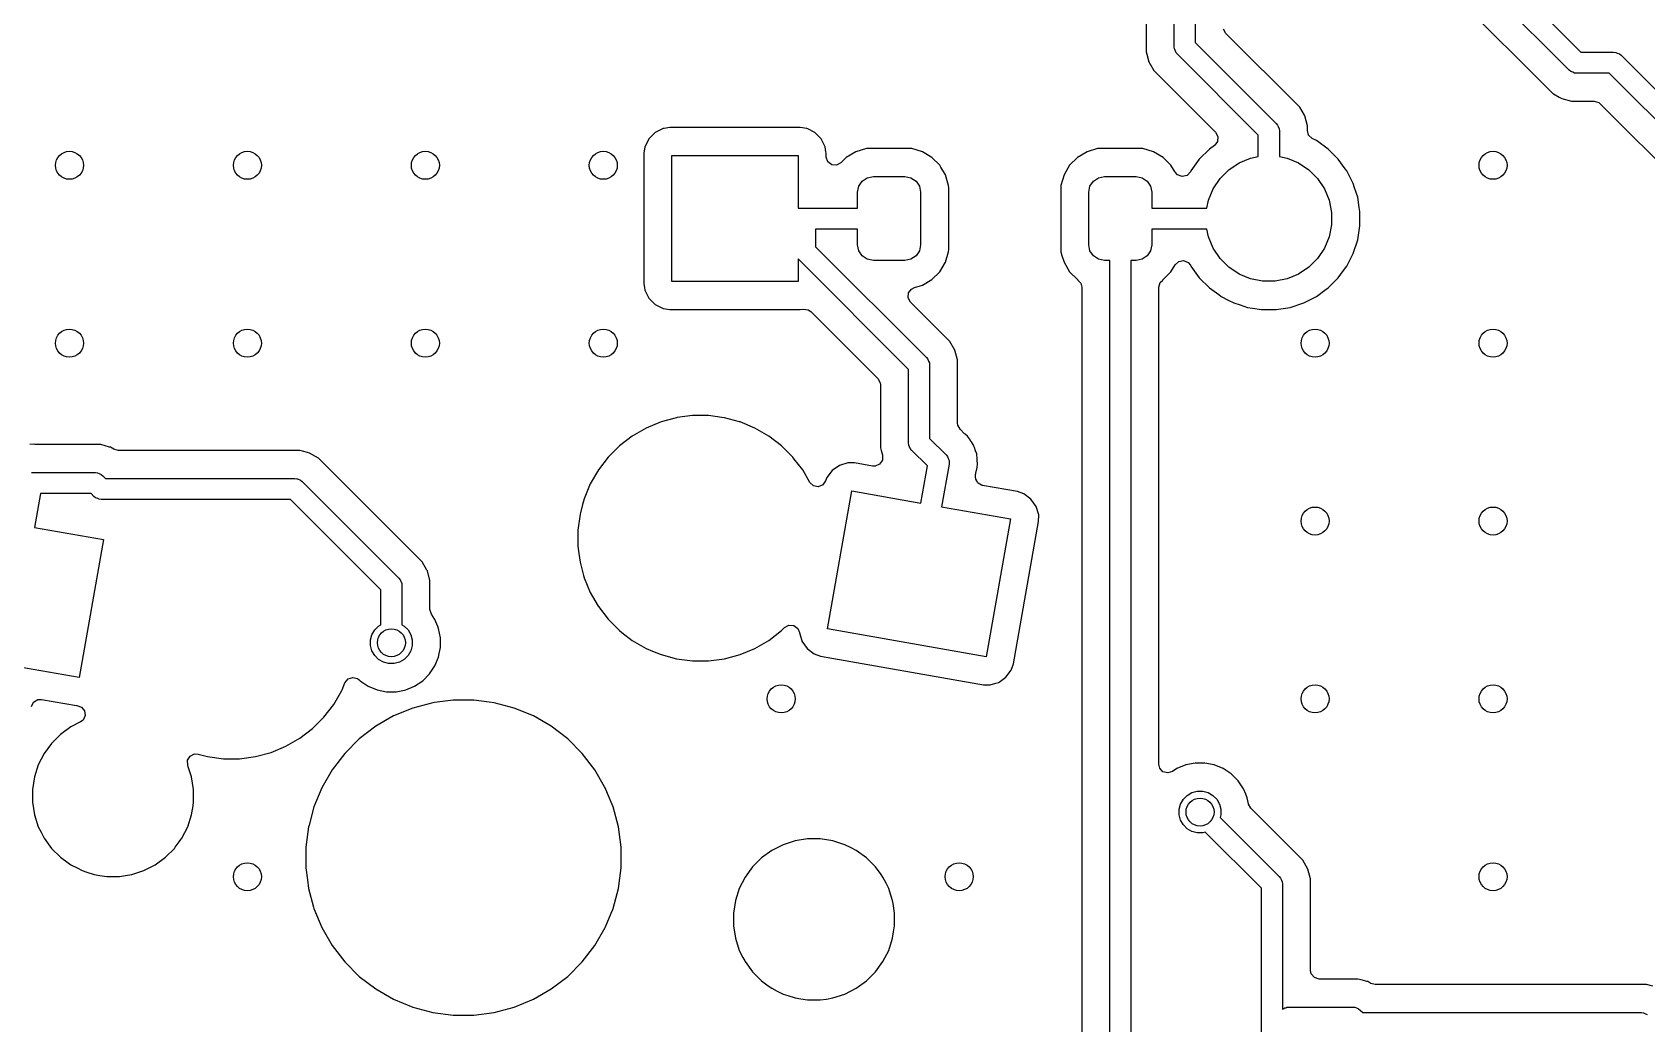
# Model space of a CAD drawing. Extents: x 2.6 to 14.2, y -9.4 to -3.8.
# Drawn here: x 5.362 to 6.27, y -5.213 to -4.656 of the extents above; entities that cross this region are included whole.
import ezdxf

# ---------------------------------------------------------------- set-up
doc = ezdxf.new("R2010")
doc.units = 0
doc.header["$MEASUREMENT"] = 0
doc.layers.add('BLACK', color=7, linetype='CONTINUOUS')

msp = doc.modelspace()

# ---------------------------------------------------------------- linework, layer by layer
at = {"layer": 'BLACK', "linetype": 'CONTINUOUS'}
for p, q in [((6.00411, -4.66395), (6.00411, -4.43973)), ((6.01592, -4.43973), (6.01592, -4.66151)), ((5.98834, -4.4483), (5.98834, -4.66681)), ((6.16952, -4.60384), (6.23265, -4.66696)), ((6.22603, -4.67705), (6.15944, -4.61046)), ((6.14628, -4.61959), (6.2169, -4.69021)), ((6.03312, -4.65641), (6.0318, -4.65399)), ((6.01592, -4.66151), (6.06142, -4.70701)), ((6.07459, -4.69788), (6.03312, -4.65641)), ((5.98834, -4.66681), (5.98865, -4.66797)), ((5.98865, -4.66797), (5.98982, -4.67232)), ((5.98982, -4.67232), (5.99267, -4.67726)), ((6.00422, -4.6651), (6.00411, -4.66395)), ((6.00434, -4.66538), (6.00422, -4.6651)), ((6.00511, -4.66723), (6.00434, -4.66538)), ((6.00584, -4.66813), (6.00511, -4.66723)), ((6.05134, -4.71363), (6.00584, -4.66813)), ((6.23265, -4.66696), (6.25103, -4.66696)), ((6.25103, -4.66696), (6.25218, -4.66708)), ((6.25218, -4.66708), (6.25306, -4.66744)), ((6.25306, -4.66744), (6.25431, -4.66796)), ((6.25431, -4.66796), (6.2552, -4.66869)), ((6.2552, -4.66869), (6.7021, -5.11559)), ((5.99267, -4.67726), (5.99267, -4.67726)), ((5.99267, -4.67726), (5.99267, -4.67726)), ((5.99267, -4.67726), (6.02734, -4.71193)), ((6.22692, -4.67778), (6.22603, -4.67705)), ((6.22802, -4.67823), (6.22692, -4.67778)), ((6.22905, -4.67866), (6.22802, -4.67823)), ((6.2302, -4.67878), (6.22905, -4.67866)), ((6.24858, -4.67878), (6.2302, -4.67878)), ((6.69548, -5.12568), (6.24858, -4.67878)), ((6.2169, -4.69021), (6.2169, -4.69021)), ((6.2169, -4.69021), (6.2169, -4.69021)), ((6.2169, -4.69021), (6.21727, -4.69043)), ((6.21727, -4.69043), (6.22037, -4.69222)), ((6.07721, -4.70241), (6.07459, -4.69788)), ((6.07459, -4.69788), (6.07459, -4.69788)), ((6.22037, -4.69222), (6.22184, -4.69307)), ((6.22184, -4.69307), (6.22735, -4.69454)), ((6.22735, -4.69454), (6.24003, -4.69454)), ((6.24003, -4.69454), (6.24267, -4.69532)), ((6.24267, -4.69532), (6.24348, -4.69597)), ((6.24348, -4.69597), (6.57127, -5.02376)), ((6.06142, -4.70701), (6.06216, -4.7079)), ((6.06216, -4.7079), (6.06253, -4.70881)), ((6.07721, -4.70242), (6.07721, -4.70241)), ((6.07744, -4.70282), (6.07721, -4.70242)), ((6.07892, -4.70833), (6.07744, -4.70282)), ((6.07892, -4.71105), (6.07892, -4.70833)), ((6.07892, -4.70833), (6.07892, -4.70833)), ((5.70841, -4.71661), (5.70663, -4.7201)), ((5.7089, -4.71565), (5.70841, -4.71661)), ((5.71243, -4.71212), (5.7089, -4.71565)), ((5.7089, -4.71565), (5.7089, -4.71565)), ((5.7089, -4.71565), (5.7089, -4.71565)), ((5.71688, -4.70985), (5.71243, -4.71212)), ((5.71243, -4.71212), (5.71243, -4.71212)), ((5.71243, -4.71212), (5.71243, -4.71212)), ((5.71739, -4.70977), (5.71688, -4.70985)), ((5.72057, -4.70926), (5.71739, -4.70977)), ((5.79392, -4.70926), (5.72057, -4.70926)), ((5.79761, -4.70985), (5.79392, -4.70926)), ((5.79817, -4.71013), (5.79761, -4.70985)), ((5.80206, -4.71212), (5.79817, -4.71013)), ((5.8056, -4.71565), (5.80206, -4.71212)), ((5.80206, -4.71212), (5.80206, -4.71212)), ((5.80206, -4.71212), (5.80206, -4.71212)), ((5.80786, -4.7201), (5.8056, -4.71565)), ((5.8056, -4.71565), (5.8056, -4.71565)), ((5.8056, -4.71565), (5.8056, -4.71565)), ((6.02846, -4.71709), (6.02681, -4.71929)), ((6.02734, -4.71193), (6.02866, -4.71434)), ((6.02866, -4.71434), (6.02846, -4.71709)), ((6.05134, -4.72569), (6.05134, -4.71363)), ((6.06253, -4.70881), (6.06304, -4.71003)), ((6.06304, -4.71003), (6.06315, -4.71119)), ((6.06315, -4.71119), (6.06315, -4.72569)), ((6.07959, -4.71351), (6.07892, -4.71105)), ((6.08159, -4.7154), (6.07959, -4.71351)), ((6.08408, -4.71667), (6.08159, -4.7154)), ((6.0906, -4.72141), (6.08408, -4.71667)), ((5.70663, -4.7201), (5.70605, -4.72379)), ((5.70605, -4.72379), (5.70605, -4.79714)), ((5.72181, -4.7959), (5.72181, -4.72503)), ((5.72181, -4.72503), (5.79268, -4.72503)), ((5.79268, -4.72503), (5.79268, -4.75456)), ((5.80831, -4.72292), (5.80786, -4.7201)), ((5.80845, -4.72379), (5.80831, -4.72292)), ((5.80845, -4.72564), (5.80845, -4.72379)), ((5.80846, -4.72599), (5.80845, -4.72564)), ((5.80942, -4.72857), (5.80846, -4.72599)), ((5.81979, -4.72609), (5.81678, -4.7291)), ((5.82515, -4.72292), (5.81979, -4.72609)), ((5.81979, -4.72609), (5.81979, -4.72609)), ((5.83112, -4.72118), (5.82515, -4.72292)), ((5.82515, -4.72292), (5.82515, -4.72292)), ((5.83252, -4.72107), (5.83112, -4.72118)), ((5.85521, -4.72107), (5.83252, -4.72107)), ((5.83252, -4.72107), (5.83252, -4.72107)), ((5.8566, -4.72118), (5.85521, -4.72107)), ((5.86258, -4.72292), (5.8566, -4.72118)), ((5.8566, -4.72118), (5.8566, -4.72118)), ((5.86793, -4.72609), (5.86258, -4.72292)), ((5.86258, -4.72292), (5.86258, -4.72292)), ((5.87233, -4.73049), (5.86793, -4.72609)), ((5.86793, -4.72609), (5.86793, -4.72609)), ((5.94971, -4.72609), (5.94531, -4.73049)), ((5.95507, -4.72292), (5.94971, -4.72609)), ((5.94971, -4.72609), (5.94971, -4.72609)), ((5.96104, -4.72118), (5.95507, -4.72292)), ((5.95507, -4.72292), (5.95507, -4.72292)), ((5.96244, -4.72107), (5.96104, -4.72118)), ((5.98513, -4.72107), (5.96244, -4.72107)), ((5.96244, -4.72107), (5.96244, -4.72107)), ((5.98652, -4.72118), (5.98513, -4.72107)), ((5.9925, -4.72292), (5.98652, -4.72118)), ((5.98652, -4.72118), (5.98652, -4.72118)), ((5.99785, -4.72609), (5.9925, -4.72292)), ((5.9925, -4.72292), (5.9925, -4.72292)), ((5.99786, -4.72609), (5.99785, -4.72609)), ((6.00225, -4.73049), (5.99786, -4.72609)), ((6.02389, -4.72141), (6.01819, -4.72711)), ((6.02676, -4.71933), (6.02389, -4.72141)), ((6.02389, -4.72141), (6.02389, -4.72141)), ((6.02681, -4.71929), (6.02676, -4.71933)), ((6.04054, -4.72922), (6.04696, -4.72656)), ((6.04696, -4.72656), (6.05134, -4.72569)), ((6.06315, -4.72569), (6.06753, -4.72656)), ((6.06753, -4.72656), (6.07395, -4.72922)), ((6.0963, -4.72711), (6.0906, -4.72141)), ((5.81162, -4.73022), (5.80942, -4.72857)), ((5.81437, -4.73041), (5.81162, -4.73022)), ((5.81678, -4.7291), (5.81437, -4.73041)), ((5.873, -4.73161), (5.87233, -4.73049)), ((5.87233, -4.73049), (5.87233, -4.73049)), ((5.8755, -4.73584), (5.873, -4.73161)), ((5.87724, -4.74182), (5.8755, -4.73584)), ((5.94214, -4.73584), (5.94041, -4.74182)), ((5.94531, -4.73049), (5.94214, -4.73584)), ((5.94214, -4.73584), (5.94214, -4.73584)), ((5.94531, -4.73049), (5.94531, -4.73049)), ((6.00369, -4.73292), (6.00225, -4.73049)), ((6.00225, -4.73049), (6.00225, -4.73049)), ((6.00434, -4.73401), (6.00369, -4.73292)), ((6.00461, -4.73447), (6.00434, -4.73401)), ((6.006, -4.73598), (6.00461, -4.73447)), ((6.01316, -4.73421), (6.01128, -4.7362)), ((6.01346, -4.73363), (6.01316, -4.73421)), ((6.01819, -4.72711), (6.01346, -4.73363)), ((6.02986, -4.73799), (6.03477, -4.73307)), ((6.03477, -4.73307), (6.04054, -4.72922)), ((6.07395, -4.72922), (6.07973, -4.73307)), ((6.07973, -4.73307), (6.08464, -4.73799)), ((6.10018, -4.73245), (6.0963, -4.72711)), ((6.10104, -4.73363), (6.10018, -4.73245)), ((6.10278, -4.73705), (6.10104, -4.73363)), ((5.82615, -4.7457), (5.82682, -4.74231)), ((5.82682, -4.74231), (5.82874, -4.73944)), ((5.82874, -4.73944), (5.83161, -4.73752)), ((5.83161, -4.73752), (5.835, -4.73684)), ((5.835, -4.73684), (5.85272, -4.73684)), ((5.85272, -4.73684), (5.85611, -4.73752)), ((5.85611, -4.73752), (5.85898, -4.73944)), ((5.85898, -4.73944), (5.8609, -4.74231)), ((5.8609, -4.74231), (5.86158, -4.7457)), ((5.87735, -4.74321), (5.87724, -4.74182)), ((5.87735, -4.77772), (5.87735, -4.74321)), ((5.94041, -4.74182), (5.9403, -4.74321)), ((5.9403, -4.74321), (5.9403, -4.77771)), ((5.94041, -4.74182), (5.94041, -4.74182)), ((5.95607, -4.7457), (5.95674, -4.74231)), ((5.95674, -4.74231), (5.95866, -4.73944)), ((5.95866, -4.73944), (5.96154, -4.73752)), ((5.96154, -4.73752), (5.96493, -4.73684)), ((5.96493, -4.73684), (5.98264, -4.73684)), ((5.98264, -4.73684), (5.98603, -4.73752)), ((5.98603, -4.73752), (5.98891, -4.73944)), ((5.98891, -4.73944), (5.99083, -4.74231)), ((5.99083, -4.74231), (5.9915, -4.7457)), ((6.0086, -4.73687), (6.006, -4.73598)), ((6.01128, -4.7362), (6.0086, -4.73687)), ((6.02334, -4.75018), (6.026, -4.74376)), ((6.026, -4.74376), (6.02986, -4.73799)), ((6.08464, -4.73799), (6.0885, -4.74376)), ((6.0885, -4.74376), (6.09116, -4.75018)), ((6.1047, -4.74081), (6.10278, -4.73705)), ((6.10548, -4.74321), (6.1047, -4.74081)), ((6.1047, -4.74081), (6.1047, -4.74081)), ((6.1047, -4.74081), (6.1047, -4.74081)), ((6.10719, -4.74848), (6.10548, -4.74321)), ((5.82615, -4.75456), (5.82615, -4.7457)), ((5.86158, -4.7457), (5.86158, -4.77523)), ((5.95607, -4.77523), (5.95607, -4.7457)), ((5.9915, -4.7457), (5.9915, -4.75456)), ((6.02247, -4.75456), (6.02334, -4.75018)), ((6.09116, -4.75018), (6.09251, -4.75699)), ((6.1081, -4.75424), (6.10719, -4.74848)), ((5.79268, -4.75456), (5.82615, -4.75456)), ((5.9915, -4.75456), (6.02247, -4.75456)), ((6.09251, -4.75699), (6.09251, -4.76394)), ((6.10845, -4.75643), (6.1081, -4.75424)), ((6.10845, -4.76449), (6.10845, -4.75643)), ((5.82615, -4.76637), (5.80252, -4.76637)), ((5.80252, -4.76637), (5.80252, -4.77633)), ((5.82615, -4.77523), (5.82615, -4.76637)), ((6.01611, -4.76637), (5.9915, -4.76637)), ((5.9915, -4.76637), (5.9915, -4.77523)), ((6.02247, -4.76637), (6.01611, -4.76637)), ((6.02334, -4.77075), (6.02247, -4.76637)), ((6.026, -4.77717), (6.02334, -4.77075)), ((6.09116, -4.77075), (6.0885, -4.77717)), ((6.09251, -4.76394), (6.09116, -4.77075)), ((6.10719, -4.77245), (6.10845, -4.76449)), ((5.80252, -4.77633), (5.86485, -4.83866)), ((5.82682, -4.77862), (5.82615, -4.77523)), ((5.82874, -4.78149), (5.82682, -4.77862)), ((5.8609, -4.77862), (5.85898, -4.78149)), ((5.86158, -4.77523), (5.8609, -4.77862)), ((5.8755, -4.78509), (5.87724, -4.77911)), ((5.87724, -4.77911), (5.87735, -4.77772)), ((5.9403, -4.77771), (5.9403, -4.77772)), ((5.9403, -4.77772), (5.94037, -4.77857)), ((5.94037, -4.77857), (5.94041, -4.77911)), ((5.94041, -4.77911), (5.94101, -4.78118)), ((5.94101, -4.78118), (5.94214, -4.78509)), ((5.95674, -4.77862), (5.95607, -4.77523)), ((5.95866, -4.78149), (5.95674, -4.77862)), ((5.99083, -4.77862), (5.98891, -4.78149)), ((5.9915, -4.77523), (5.99083, -4.77862)), ((6.02986, -4.78294), (6.026, -4.77717)), ((6.0885, -4.77717), (6.08464, -4.78294)), ((6.10104, -4.7873), (6.1047, -4.78012)), ((6.1047, -4.78012), (6.10719, -4.77245)), ((5.85477, -4.84528), (5.79268, -4.78319)), ((5.79268, -4.78319), (5.79268, -4.7959)), ((5.83161, -4.78341), (5.82874, -4.78149)), ((5.835, -4.78409), (5.83161, -4.78341)), ((5.85272, -4.78409), (5.835, -4.78409)), ((5.85611, -4.78341), (5.85272, -4.78409)), ((5.85898, -4.78149), (5.85611, -4.78341)), ((5.87233, -4.79044), (5.8755, -4.78509)), ((5.94214, -4.78509), (5.94214, -4.78509)), ((5.94214, -4.78509), (5.94531, -4.79044)), ((5.96154, -4.78341), (5.95866, -4.78149)), ((5.96493, -4.78409), (5.96154, -4.78341)), ((5.96788, -4.78409), (5.96493, -4.78409)), ((5.96788, -5.4789), (5.96788, -4.78409)), ((5.98264, -4.78409), (5.97969, -4.78409)), ((5.97969, -4.78409), (5.97969, -5.48481)), ((5.98603, -4.78341), (5.98264, -4.78409)), ((5.98891, -4.78149), (5.98603, -4.78341)), ((6.00225, -4.79044), (6.00461, -4.78646)), ((6.00461, -4.78646), (6.00662, -4.78458)), ((6.00662, -4.78458), (6.00933, -4.78409)), ((6.00933, -4.78409), (6.01187, -4.78513)), ((6.01187, -4.78513), (6.01316, -4.78672)), ((6.01316, -4.78672), (6.01346, -4.7873)), ((6.01346, -4.7873), (6.01819, -4.79382)), ((6.03477, -4.78785), (6.02986, -4.78294)), ((6.04054, -4.79171), (6.03477, -4.78785)), ((6.07973, -4.78785), (6.07395, -4.79171)), ((6.08464, -4.78294), (6.07973, -4.78785)), ((6.0963, -4.79382), (6.09929, -4.7897)), ((6.09929, -4.7897), (6.10104, -4.7873)), ((5.70605, -4.79714), (5.70637, -4.79918)), ((5.70637, -4.79918), (5.70663, -4.80083)), ((5.79268, -4.7959), (5.72181, -4.7959)), ((5.85648, -4.8001), (5.85805, -4.79932)), ((5.85805, -4.79932), (5.86258, -4.79801)), ((5.86258, -4.79801), (5.86793, -4.79484)), ((5.86793, -4.79484), (5.87233, -4.79044)), ((5.94531, -4.79044), (5.94531, -4.79044)), ((5.94531, -4.79044), (5.94971, -4.79484)), ((5.94971, -4.79484), (5.94971, -4.79484)), ((5.94971, -4.79484), (5.94971, -4.79484)), ((5.94971, -4.79484), (5.94971, -4.79484)), ((5.94971, -4.79484), (5.94995, -4.79503)), ((5.94995, -4.79503), (5.94992, -4.79507)), ((5.94992, -4.79507), (5.95159, -4.79685)), ((5.95159, -4.79685), (5.95211, -4.79904)), ((5.95211, -4.79904), (5.95211, -5.45825)), ((5.99546, -4.79904), (5.99623, -4.79641)), ((5.99546, -5.06732), (5.99546, -4.79904)), ((5.99623, -4.79641), (5.99763, -4.79506)), ((5.99761, -4.79503), (5.99785, -4.79484)), ((5.99763, -4.79506), (5.99761, -4.79503)), ((5.99785, -4.79484), (5.99785, -4.79484)), ((5.99785, -4.79484), (5.99785, -4.79484)), ((5.99785, -4.79484), (5.99786, -4.79484)), ((5.99786, -4.79484), (6.00225, -4.79044)), ((6.01819, -4.79382), (6.02389, -4.79952)), ((6.04696, -4.79437), (6.04054, -4.79171)), ((6.05377, -4.79573), (6.04696, -4.79437)), ((6.06072, -4.79573), (6.05377, -4.79573)), ((6.06753, -4.79437), (6.06072, -4.79573)), ((6.07395, -4.79171), (6.06753, -4.79437)), ((6.0906, -4.79952), (6.0963, -4.79382)), ((6.0963, -4.79382), (6.0963, -4.79382)), ((6.0963, -4.79382), (6.0963, -4.79382)), ((5.70663, -4.80083), (5.7089, -4.80528)), ((5.7089, -4.80528), (5.7089, -4.80528)), ((5.7089, -4.80528), (5.7089, -4.80528)), ((5.7089, -4.80528), (5.71243, -4.80881)), ((5.85464, -4.80505), (5.85484, -4.80231)), ((5.85596, -4.80746), (5.85464, -4.80505)), ((5.85484, -4.80231), (5.85648, -4.8001)), ((5.87802, -4.82953), (5.85596, -4.80746)), ((6.02389, -4.79952), (6.02906, -4.80327)), ((6.02906, -4.80327), (6.03041, -4.80426)), ((6.03041, -4.80426), (6.03445, -4.80631)), ((6.03445, -4.80631), (6.03759, -4.80791)), ((6.03759, -4.80791), (6.03759, -4.80791)), ((6.03759, -4.80791), (6.03759, -4.80791)), ((6.03759, -4.80791), (6.04105, -4.80904)), ((6.06924, -4.8104), (6.0769, -4.80791)), ((6.0769, -4.80791), (6.07691, -4.80791)), ((6.07691, -4.80791), (6.07806, -4.80732)), ((6.07806, -4.80732), (6.08408, -4.80426)), ((6.08408, -4.80426), (6.0888, -4.80083)), ((6.0888, -4.80083), (6.0906, -4.79952)), ((6.0906, -4.79952), (6.0906, -4.79952)), ((6.0906, -4.79952), (6.0906, -4.79952)), ((5.71243, -4.80881), (5.71243, -4.80881)), ((5.71243, -4.80881), (5.71243, -4.80881)), ((5.71243, -4.80881), (5.71688, -4.81108)), ((5.71688, -4.81108), (5.71688, -4.81108)), ((5.71688, -4.81108), (5.72057, -4.81167)), ((5.72057, -4.81167), (5.72057, -4.81167)), ((5.72057, -4.81167), (5.79392, -4.81167)), ((5.79392, -4.81167), (5.79573, -4.81138)), ((5.79573, -4.81138), (5.79845, -4.81173)), ((5.79845, -4.81173), (5.79994, -4.81275)), ((5.79994, -4.81275), (5.83757, -4.85038)), ((6.04105, -4.80904), (6.04526, -4.8104)), ((6.04526, -4.8104), (6.04812, -4.81086)), ((6.04812, -4.81086), (6.05322, -4.81167)), ((6.05322, -4.81167), (6.05322, -4.81167)), ((6.05322, -4.81167), (6.06128, -4.81167)), ((6.06128, -4.81167), (6.06924, -4.8104)), ((6.06128, -4.81167), (6.06128, -4.81167)), ((5.88087, -4.83447), (5.87802, -4.82953)), ((5.88235, -4.83998), (5.88087, -4.83447)), ((5.86485, -4.83866), (5.86559, -4.83955)), ((5.86559, -4.83955), (5.86605, -4.84068)), ((5.86605, -4.84068), (5.86647, -4.84168)), ((5.86647, -4.84168), (5.86658, -4.84283)), ((5.86658, -4.84283), (5.86658, -4.88409)), ((5.88235, -4.87554), (5.88235, -4.83998)), ((5.88235, -4.83998), (5.88235, -4.83998)), ((5.83757, -4.85038), (5.83889, -4.8528)), ((5.83889, -4.8528), (5.839, -4.85383)), ((5.839, -4.85383), (5.839, -4.88939)), ((5.85477, -4.88654), (5.85477, -4.84528)), ((5.73337, -4.87129), (5.72484, -4.87241)), ((5.7424, -4.87129), (5.73337, -4.87129)), ((5.73337, -4.87129), (5.73337, -4.87129)), ((5.74986, -4.87227), (5.7424, -4.87129)), ((5.7424, -4.87129), (5.7424, -4.87129)), ((5.70734, -4.87826), (5.69951, -4.88278)), ((5.71568, -4.8748), (5.70734, -4.87826)), ((5.70734, -4.87826), (5.70734, -4.87826)), ((5.72288, -4.87287), (5.71568, -4.8748)), ((5.72441, -4.87246), (5.72288, -4.87287)), ((5.72484, -4.87241), (5.72441, -4.87246)), ((5.75136, -4.87246), (5.74986, -4.87227)), ((5.75974, -4.87471), (5.75136, -4.87246)), ((5.76008, -4.8748), (5.75974, -4.87471)), ((5.76843, -4.87826), (5.76008, -4.8748)), ((5.77625, -4.88278), (5.76843, -4.87826)), ((5.76843, -4.87826), (5.76843, -4.87826)), ((5.88246, -4.87657), (5.88235, -4.87554)), ((5.88378, -4.87899), (5.88246, -4.87657)), ((5.88623, -4.88144), (5.88378, -4.87899)), ((5.36291, -4.8874), (5.36101, -4.88757)), ((5.36385, -4.88757), (5.36291, -4.8874)), ((5.4007, -4.88757), (5.36385, -4.88757)), ((5.40078, -4.88759), (5.4007, -4.88757)), ((5.4007, -4.88757), (5.4007, -4.88757)), ((5.40579, -4.88893), (5.40078, -4.88759)), ((5.40621, -4.88904), (5.40579, -4.88893)), ((5.40579, -4.88893), (5.40579, -4.88893)), ((5.40821, -4.8902), (5.40621, -4.88904)), ((5.40621, -4.88904), (5.40621, -4.88904)), ((5.69235, -4.88828), (5.68596, -4.89466)), ((5.69951, -4.88278), (5.69235, -4.88828)), ((5.78342, -4.88828), (5.77625, -4.88278)), ((5.78981, -4.89466), (5.78342, -4.88828)), ((5.78342, -4.88828), (5.78342, -4.88828)), ((5.839, -4.88939), (5.83939, -4.89084)), ((5.85489, -4.88769), (5.85477, -4.88654)), ((5.85497, -4.8879), (5.85489, -4.88769)), ((5.85577, -4.88982), (5.85497, -4.8879)), ((5.8565, -4.89071), (5.85577, -4.88982)), ((5.86658, -4.88409), (5.8759, -4.89341)), ((5.88654, -4.88172), (5.88623, -4.88144)), ((5.88784, -4.88281), (5.88654, -4.88172)), ((5.88839, -4.8836), (5.88784, -4.88281)), ((5.88784, -4.88281), (5.88784, -4.88281)), ((5.88784, -4.88281), (5.88784, -4.88281)), ((5.88907, -4.88427), (5.88839, -4.8836)), ((5.89002, -4.88593), (5.88907, -4.88427)), ((5.89014, -4.8861), (5.89002, -4.88593)), ((5.89111, -4.88749), (5.89014, -4.8861)), ((5.89014, -4.8861), (5.89014, -4.8861)), ((5.89115, -4.88759), (5.89111, -4.88749)), ((5.89111, -4.88749), (5.89111, -4.88749)), ((5.89144, -4.88839), (5.89115, -4.88759)), ((5.89192, -4.88922), (5.89144, -4.88839)), ((5.89241, -4.89106), (5.89192, -4.88922)), ((5.41065, -4.89085), (5.40821, -4.8902)), ((5.5127, -4.89085), (5.41065, -4.89085)), ((5.51419, -4.89126), (5.5127, -4.89085)), ((5.5127, -4.89085), (5.5127, -4.89085)), ((5.51694, -4.89199), (5.51419, -4.89126)), ((5.51821, -4.89233), (5.51694, -4.89199)), ((5.51694, -4.89199), (5.51694, -4.89199)), ((5.52315, -4.89518), (5.51821, -4.89233)), ((5.51821, -4.89233), (5.51821, -4.89233)), ((5.56365, -4.93569), (5.52315, -4.89518)), ((5.68596, -4.89466), (5.68046, -4.90183)), ((5.79059, -4.89568), (5.78981, -4.89466)), ((5.78981, -4.89466), (5.78981, -4.89466)), ((5.78981, -4.89466), (5.78981, -4.89466)), ((5.79531, -4.90183), (5.79059, -4.89568)), ((5.8207, -4.89781), (5.81593, -4.89927)), ((5.82444, -4.89788), (5.8207, -4.89781)), ((5.8207, -4.89781), (5.8207, -4.89781)), ((5.83457, -4.89966), (5.82444, -4.89788)), ((5.82444, -4.89788), (5.82444, -4.89788)), ((5.83852, -4.89862), (5.83599, -4.8997)), ((5.84006, -4.89634), (5.83852, -4.89862)), ((5.83939, -4.89084), (5.84007, -4.89338)), ((5.84013, -4.89359), (5.84006, -4.89634)), ((5.84007, -4.89338), (5.84007, -4.89338)), ((5.84007, -4.89338), (5.84013, -4.89359)), ((5.86537, -4.89958), (5.8565, -4.89071)), ((5.87754, -4.89861), (5.87333, -4.92251)), ((5.8759, -4.89341), (5.87663, -4.8943)), ((5.87663, -4.8943), (5.87683, -4.89478)), ((5.87683, -4.89478), (5.87713, -4.8952)), ((5.87713, -4.8952), (5.87727, -4.89583)), ((5.87727, -4.89583), (5.87752, -4.89643)), ((5.87752, -4.89643), (5.87752, -4.89695)), ((5.87752, -4.89695), (5.87763, -4.89745)), ((5.87763, -4.89745), (5.87754, -4.89861)), ((5.89307, -4.89285), (5.89241, -4.89106)), ((5.89315, -4.8938), (5.89307, -4.89285)), ((5.8934, -4.89473), (5.89315, -4.8938)), ((5.8934, -4.89664), (5.8934, -4.89473)), ((5.89342, -4.89685), (5.8934, -4.89664)), ((5.8934, -4.89991), (5.89347, -4.89906)), ((5.8935, -4.89781), (5.89342, -4.89685)), ((5.89347, -4.89906), (5.89348, -4.89899)), ((5.89348, -4.89899), (5.89356, -4.89853)), ((5.89356, -4.89853), (5.8935, -4.89781)), ((5.36196, -4.90333), (5.39784, -4.90333)), ((5.39784, -4.90333), (5.39899, -4.90345)), ((5.39899, -4.90345), (5.39988, -4.90381)), ((5.39988, -4.90381), (5.40112, -4.90433)), ((5.40112, -4.90433), (5.40202, -4.90506)), ((5.40202, -4.90506), (5.40358, -4.90662)), ((5.40358, -4.90662), (5.50984, -4.90662)), ((5.50984, -4.90662), (5.51099, -4.90674)), ((5.51099, -4.90674), (5.51135, -4.90688)), ((5.51135, -4.90688), (5.51312, -4.90762)), ((5.51312, -4.90762), (5.51402, -4.90835)), ((5.68046, -4.90183), (5.67594, -4.90966)), ((5.79935, -4.90883), (5.79531, -4.90183)), ((5.79531, -4.90183), (5.79531, -4.90183)), ((5.79531, -4.90183), (5.79531, -4.90183)), ((5.80819, -4.90798), (5.8066, -4.91022)), ((5.80883, -4.90613), (5.80819, -4.90798)), ((5.81184, -4.90214), (5.80883, -4.90613)), ((5.81593, -4.89927), (5.81184, -4.90214)), ((5.81184, -4.90214), (5.81184, -4.90214)), ((5.81593, -4.89927), (5.81593, -4.89927)), ((5.83599, -4.8997), (5.83457, -4.89966)), ((5.8617, -4.92046), (5.86537, -4.89958)), ((5.8924, -4.9063), (5.89244, -4.90491)), ((5.89251, -4.90656), (5.8924, -4.9063)), ((5.89244, -4.90491), (5.89287, -4.90249)), ((5.89252, -4.90698), (5.89251, -4.90656)), ((5.89306, -4.90788), (5.89252, -4.90698)), ((5.89287, -4.90249), (5.89296, -4.90207)), ((5.89296, -4.90207), (5.8934, -4.90044)), ((5.89346, -4.90884), (5.89306, -4.90788)), ((5.8934, -4.90044), (5.8934, -4.89991)), ((5.36691, -4.91515), (5.36356, -4.93417)), ((5.3954, -4.91515), (5.36691, -4.91515)), ((5.39695, -4.9167), (5.3954, -4.91515)), ((5.39785, -4.91744), (5.39695, -4.9167)), ((5.51402, -4.90835), (5.56833, -4.96266)), ((5.67594, -4.90966), (5.67248, -4.918)), ((5.67594, -4.90966), (5.67594, -4.90966)), ((5.79935, -4.90884), (5.79935, -4.90883)), ((5.80135, -4.91073), (5.79935, -4.90884)), ((5.80405, -4.91125), (5.80135, -4.91073)), ((5.8066, -4.91022), (5.80405, -4.91125)), ((5.80925, -4.99116), (5.82293, -4.91362)), ((5.82293, -4.91362), (5.8617, -4.92046)), ((5.89375, -4.90904), (5.89346, -4.90884)), ((5.89394, -4.90934), (5.89375, -4.90904)), ((5.89487, -4.90981), (5.89394, -4.90934)), ((5.89572, -4.9104), (5.89487, -4.90981)), ((5.89608, -4.91041), (5.89572, -4.9104)), ((5.8964, -4.91057), (5.89608, -4.91041)), ((5.91606, -4.91403), (5.8964, -4.91057)), ((5.9196, -4.91525), (5.91606, -4.91403)), ((5.91606, -4.91403), (5.91606, -4.91403)), ((5.91606, -4.91403), (5.91606, -4.91403)), ((5.91606, -4.91403), (5.91606, -4.91403)), ((5.91606, -4.91403), (5.91606, -4.91403)), ((5.92358, -4.91826), (5.9196, -4.91525)), ((5.9196, -4.91525), (5.9196, -4.91525)), ((5.9196, -4.91525), (5.9196, -4.91525)), ((5.3991, -4.91795), (5.39785, -4.91744)), ((5.39998, -4.91832), (5.3991, -4.91795)), ((5.40113, -4.91843), (5.39998, -4.91832)), ((5.5074, -4.91843), (5.40113, -4.91843)), ((5.55824, -4.96928), (5.5074, -4.91843)), ((5.67038, -4.92585), (5.67015, -4.92673)), ((5.67162, -4.92124), (5.67038, -4.92585)), ((5.67248, -4.918), (5.67162, -4.92124)), ((5.87333, -4.92251), (5.9121, -4.92935)), ((5.92645, -4.92235), (5.92358, -4.91826)), ((5.92791, -4.92712), (5.92645, -4.92235)), ((5.36356, -4.93417), (5.40233, -4.941)), ((5.67015, -4.92673), (5.66897, -4.93569)), ((5.67015, -4.92673), (5.67015, -4.92673)), ((5.9121, -4.92935), (5.89843, -5.00689)), ((5.91374, -5.01085), (5.92784, -4.93086)), ((5.92784, -4.93086), (5.92791, -4.92732)), ((5.92791, -4.92732), (5.92791, -4.92712)), ((5.92791, -4.92712), (5.92791, -4.92712)), ((5.92791, -4.92712), (5.92791, -4.92712)), ((5.92791, -4.92712), (5.92791, -4.92712)), ((5.40233, -4.941), (5.38866, -5.01855)), ((5.58149, -4.95353), (5.56365, -4.93569)), ((5.66897, -4.93569), (5.66897, -4.94472)), ((5.58416, -4.95815), (5.58149, -4.95353)), ((5.66897, -4.94472), (5.66951, -4.94885)), ((5.66951, -4.94885), (5.67015, -4.95368)), ((5.56833, -4.96266), (5.56906, -4.96355)), ((5.58435, -4.95847), (5.58416, -4.95815)), ((5.58582, -4.96398), (5.58435, -4.95847)), ((5.67015, -4.95368), (5.67214, -4.96111)), ((5.67214, -4.96111), (5.67248, -4.9624)), ((5.67248, -4.9624), (5.67594, -4.97075)), ((5.55824, -4.98886), (5.55824, -4.96928)), ((5.56906, -4.96355), (5.56939, -4.96434)), ((5.56939, -4.96434), (5.56994, -4.96568)), ((5.56994, -4.96568), (5.57006, -4.96683)), ((5.57006, -4.96683), (5.57006, -4.98886)), ((5.58582, -4.98029), (5.58582, -4.96398)), ((5.58582, -4.96398), (5.58582, -4.96398)), ((5.67594, -4.97075), (5.67594, -4.97075)), ((5.67594, -4.97075), (5.67726, -4.97304)), ((5.58582, -4.98037), (5.58582, -4.98029)), ((5.58665, -4.983), (5.58582, -4.98037)), ((5.67726, -4.97304), (5.68035, -4.97839)), ((5.68035, -4.97839), (5.68046, -4.97857)), ((5.68046, -4.97857), (5.68596, -4.98574)), ((5.55478, -4.99178), (5.55696, -4.9896)), ((5.55696, -4.9896), (5.55824, -4.98886)), ((5.57006, -4.98886), (5.57134, -4.9896)), ((5.57134, -4.9896), (5.57352, -4.99178)), ((5.58859, -4.98591), (5.58665, -4.983)), ((5.59026, -4.98994), (5.58859, -4.98591)), ((5.58859, -4.98591), (5.58859, -4.98591)), ((5.68596, -4.98574), (5.68596, -4.98574)), ((5.68596, -4.98574), (5.69235, -4.99213)), ((5.78513, -4.99042), (5.78754, -4.9891)), ((5.78754, -4.9891), (5.79029, -4.9893)), ((5.79029, -4.9893), (5.79249, -4.99095)), ((5.55244, -4.99743), (5.55324, -4.99445)), ((5.55244, -5.00051), (5.55244, -4.99743)), ((5.55324, -4.99445), (5.55478, -4.99178)), ((5.57352, -4.99178), (5.57506, -4.99445)), ((5.57506, -4.99445), (5.57586, -4.99743)), ((5.57586, -4.99743), (5.57586, -5.00051)), ((5.59067, -4.99093), (5.59026, -4.98994)), ((5.59173, -4.99626), (5.59067, -4.99093)), ((5.59067, -4.99093), (5.59067, -4.99093)), ((5.59067, -4.99093), (5.59067, -4.99093)), ((5.59173, -5.00169), (5.59173, -4.99626)), ((5.69235, -4.99213), (5.69235, -4.99213)), ((5.69235, -4.99213), (5.69235, -4.99213)), ((5.69235, -4.99213), (5.69373, -4.99319)), ((5.69373, -4.99319), (5.69951, -4.99763)), ((5.69951, -4.99763), (5.69951, -4.99763)), ((5.69951, -4.99763), (5.69951, -4.99763)), ((5.69951, -4.99763), (5.70734, -5.00215)), ((5.76843, -5.00215), (5.77625, -4.99763)), ((5.77625, -4.99763), (5.78342, -4.99213)), ((5.78342, -4.99213), (5.78513, -4.99042)), ((5.79249, -4.99095), (5.79342, -4.99319)), ((5.79342, -4.99319), (5.79344, -4.99339)), ((5.79344, -4.99339), (5.79474, -4.99763)), ((5.79474, -4.99763), (5.7949, -4.99816)), ((5.7949, -4.99816), (5.79777, -5.00225)), ((5.89843, -5.00689), (5.80925, -4.99116)), ((5.55324, -5.00349), (5.55244, -5.00051)), ((5.55478, -5.00616), (5.55324, -5.00349)), ((5.55696, -5.00834), (5.55478, -5.00616)), ((5.57352, -5.00616), (5.57134, -5.00834)), ((5.57506, -5.00349), (5.57352, -5.00616)), ((5.57586, -5.00051), (5.57506, -5.00349)), ((5.58859, -5.01204), (5.59067, -5.00702)), ((5.59067, -5.00702), (5.59106, -5.00504)), ((5.59106, -5.00504), (5.59173, -5.00169)), ((5.70734, -5.00215), (5.70734, -5.00215)), ((5.70734, -5.00215), (5.70734, -5.00215)), ((5.70734, -5.00215), (5.71093, -5.00364)), ((5.71093, -5.00364), (5.71568, -5.0056)), ((5.71568, -5.0056), (5.72441, -5.00794)), ((5.72441, -5.00794), (5.73337, -5.00912)), ((5.7424, -5.00912), (5.75136, -5.00794)), ((5.75136, -5.00794), (5.76008, -5.0056)), ((5.76008, -5.0056), (5.76843, -5.00215)), ((5.79777, -5.00225), (5.80176, -5.00526)), ((5.80176, -5.00526), (5.80529, -5.00648)), ((5.80529, -5.00648), (5.89691, -5.02263)), ((5.38866, -5.01855), (5.34989, -5.01171)), ((5.55963, -5.00988), (5.55696, -5.00834)), ((5.56261, -5.01068), (5.55963, -5.00988)), ((5.56569, -5.01068), (5.56261, -5.01068)), ((5.56867, -5.00988), (5.56569, -5.01068)), ((5.57134, -5.00834), (5.56867, -5.00988)), ((5.58173, -5.02039), (5.58557, -5.01655)), ((5.58557, -5.01655), (5.58859, -5.01204)), ((5.73337, -5.00912), (5.73337, -5.00912)), ((5.73337, -5.00912), (5.7424, -5.00912)), ((5.7424, -5.00912), (5.7424, -5.00912)), ((5.90952, -5.01837), (5.91252, -5.01438)), ((5.91252, -5.01438), (5.91374, -5.01085)), ((5.53174, -5.03364), (5.53626, -5.02582)), ((5.53626, -5.02582), (5.5364, -5.02549)), ((5.5364, -5.02549), (5.53807, -5.02144)), ((5.53807, -5.02144), (5.5398, -5.0193)), ((5.5398, -5.0193), (5.54241, -5.01843)), ((5.54241, -5.01843), (5.54507, -5.01911)), ((5.54507, -5.01911), (5.54603, -5.01986)), ((5.54603, -5.01986), (5.54657, -5.02039)), ((5.54657, -5.02039), (5.54657, -5.02039)), ((5.54657, -5.02039), (5.55109, -5.02341)), ((5.55109, -5.02341), (5.55109, -5.02341)), ((5.55109, -5.02341), (5.5561, -5.02549)), ((5.5561, -5.02549), (5.55611, -5.02549)), ((5.55611, -5.02549), (5.55611, -5.02549)), ((5.55611, -5.02549), (5.55611, -5.02549)), ((5.55611, -5.02549), (5.56143, -5.02655)), ((5.56687, -5.02655), (5.57153, -5.02562)), ((5.57153, -5.02562), (5.57219, -5.02549)), ((5.57219, -5.02549), (5.57721, -5.02341)), ((5.57721, -5.02341), (5.58173, -5.02039)), ((5.89691, -5.02263), (5.89766, -5.02265)), ((5.89766, -5.02265), (5.90065, -5.0227)), ((5.90065, -5.0227), (5.9039, -5.02171)), ((5.90065, -5.0227), (5.90065, -5.0227)), ((5.90065, -5.0227), (5.90065, -5.0227)), ((5.9039, -5.02171), (5.90543, -5.02124)), ((5.90543, -5.02124), (5.90562, -5.0211)), ((5.90543, -5.02124), (5.90543, -5.02124)), ((5.90543, -5.02124), (5.90543, -5.02124)), ((5.90562, -5.0211), (5.90952, -5.01837)), ((5.90952, -5.01837), (5.90952, -5.01837)), ((5.90952, -5.01837), (5.90952, -5.01837)), ((5.36184, -5.03478), (5.36306, -5.03232)), ((5.36306, -5.03232), (5.36542, -5.03091)), ((5.36542, -5.03091), (5.36749, -5.03082)), ((5.36749, -5.03082), (5.38714, -5.03429)), ((5.38714, -5.03429), (5.38735, -5.03429)), ((5.38735, -5.03429), (5.38997, -5.03511)), ((5.38997, -5.03511), (5.39174, -5.03722)), ((5.52624, -5.04081), (5.53174, -5.03364)), ((5.56143, -5.02655), (5.56143, -5.02655)), ((5.56143, -5.02655), (5.56687, -5.02655)), ((5.58735, -5.03271), (5.57613, -5.03572)), ((5.58843, -5.03257), (5.58735, -5.03271)), ((5.59887, -5.0312), (5.58843, -5.03257)), ((5.61048, -5.0312), (5.59887, -5.0312)), ((5.59887, -5.0312), (5.59887, -5.0312)), ((5.61901, -5.03232), (5.61048, -5.0312)), ((5.61048, -5.0312), (5.61048, -5.0312)), ((5.622, -5.03271), (5.61901, -5.03232)), ((5.63321, -5.03572), (5.622, -5.03271)), ((5.38948, -5.04352), (5.38397, -5.04633)), ((5.3909, -5.04243), (5.38948, -5.04352)), ((5.39208, -5.03995), (5.3909, -5.04243)), ((5.39174, -5.03722), (5.39208, -5.03995)), ((5.51986, -5.0472), (5.52624, -5.04081)), ((5.52624, -5.04081), (5.52624, -5.04081)), ((5.52624, -5.04081), (5.52624, -5.04081)), ((5.5654, -5.04016), (5.55534, -5.04597)), ((5.57613, -5.03572), (5.5654, -5.04016)), ((5.5654, -5.04016), (5.5654, -5.04016)), ((5.57613, -5.03572), (5.57613, -5.03572)), ((5.64394, -5.04016), (5.63321, -5.03572)), ((5.63321, -5.03572), (5.63321, -5.03572)), ((5.63321, -5.03572), (5.63321, -5.03572)), ((5.64395, -5.04016), (5.64394, -5.04016)), ((5.654, -5.04597), (5.64395, -5.04016)), ((5.3782, -5.05052), (5.37316, -5.05556)), ((5.38397, -5.04633), (5.3782, -5.05052)), ((5.3782, -5.05052), (5.3782, -5.05052)), ((5.50486, -5.05721), (5.51269, -5.0527)), ((5.51269, -5.0527), (5.51985, -5.0472)), ((5.51985, -5.0472), (5.51985, -5.0472)), ((5.51985, -5.0472), (5.51986, -5.0472)), ((5.54613, -5.05304), (5.53792, -5.06125)), ((5.55534, -5.04597), (5.54613, -5.05304)), ((5.54613, -5.05304), (5.54613, -5.05304)), ((5.66322, -5.05304), (5.654, -5.04597)), ((5.67143, -5.06125), (5.66322, -5.05304)), ((5.66322, -5.05304), (5.66322, -5.05304)), ((5.36897, -5.06133), (5.36573, -5.06768)), ((5.37316, -5.05556), (5.36897, -5.06133)), ((5.37316, -5.05556), (5.37316, -5.05556)), ((5.45108, -5.06274), (5.45355, -5.06152)), ((5.45355, -5.06152), (5.45565, -5.06162)), ((5.45565, -5.06162), (5.46084, -5.06301)), ((5.48779, -5.06301), (5.49652, -5.06067)), ((5.49652, -5.06067), (5.50486, -5.05721)), ((5.53792, -5.06125), (5.53084, -5.07047)), ((5.53792, -5.06125), (5.53792, -5.06125)), ((5.6785, -5.07047), (5.67143, -5.06125)), ((5.67143, -5.06125), (5.67143, -5.06125)), ((5.36573, -5.06768), (5.36353, -5.07446)), ((5.36573, -5.06768), (5.36573, -5.06768)), ((5.44966, -5.06509), (5.45108, -5.06274)), ((5.44974, -5.06784), (5.44966, -5.06509)), ((5.45001, -5.06868), (5.44974, -5.06784)), ((5.45189, -5.07446), (5.45001, -5.06868)), ((5.46084, -5.06301), (5.4698, -5.06419)), ((5.4698, -5.06419), (5.4698, -5.06419)), ((5.4698, -5.06419), (5.47883, -5.06419)), ((5.47883, -5.06419), (5.48779, -5.06301)), ((5.47883, -5.06419), (5.47883, -5.06419)), ((5.53084, -5.07047), (5.52504, -5.08053)), ((5.684, -5.07998), (5.6785, -5.07047)), ((5.99593, -5.06943), (5.99546, -5.06732)), ((5.99777, -5.07148), (5.99593, -5.06943)), ((6.00043, -5.0722), (5.99777, -5.07148)), ((6.00305, -5.07138), (6.00043, -5.0722)), ((6.00551, -5.06974), (6.00305, -5.07138)), ((6.01053, -5.06766), (6.00551, -5.06974)), ((6.00551, -5.06974), (6.00551, -5.06974)), ((6.01585, -5.0666), (6.01053, -5.06766)), ((6.01053, -5.06766), (6.01053, -5.06766)), ((6.02129, -5.0666), (6.01585, -5.0666)), ((6.01585, -5.0666), (6.01585, -5.0666)), ((6.02662, -5.06766), (6.02129, -5.0666)), ((6.02129, -5.0666), (6.02129, -5.0666)), ((6.03163, -5.06974), (6.02662, -5.06766)), ((6.02662, -5.06766), (6.02662, -5.06766)), ((6.03615, -5.07276), (6.03163, -5.06974)), ((6.03163, -5.06974), (6.03163, -5.06974)), ((5.36353, -5.07446), (5.36242, -5.0815)), ((5.45301, -5.0815), (5.45189, -5.07446)), ((5.52504, -5.08053), (5.52059, -5.09126)), ((5.52504, -5.08053), (5.52504, -5.08053)), ((5.68431, -5.08053), (5.684, -5.07998)), ((5.6856, -5.08366), (5.68431, -5.08053)), ((6.03999, -5.0766), (6.03615, -5.07276)), ((6.03615, -5.07276), (6.03615, -5.07276)), ((6.04301, -5.08112), (6.03999, -5.0766)), ((6.03999, -5.0766), (6.03999, -5.0766)), ((5.36242, -5.0815), (5.36242, -5.08863)), ((5.36242, -5.08863), (5.36353, -5.09568)), ((5.45268, -5.09067), (5.45301, -5.08863)), ((5.45301, -5.08863), (5.45301, -5.0815)), ((5.68875, -5.09126), (5.6856, -5.08366)), ((6.00686, -5.09264), (6.00766, -5.08966)), ((6.00766, -5.08966), (6.0092, -5.08699)), ((6.0092, -5.08699), (6.01138, -5.08481)), ((6.01138, -5.08481), (6.01405, -5.08327)), ((6.01405, -5.08327), (6.01703, -5.08247)), ((6.01703, -5.08247), (6.02011, -5.08247)), ((6.02011, -5.08247), (6.02309, -5.08327)), ((6.02309, -5.08327), (6.02576, -5.08481)), ((6.02576, -5.08481), (6.02794, -5.08699)), ((6.02794, -5.08699), (6.02948, -5.08966)), ((6.02948, -5.08966), (6.03028, -5.09264)), ((6.04429, -5.0842), (6.04301, -5.08112)), ((6.04301, -5.08112), (6.04301, -5.08112)), ((6.04509, -5.08614), (6.04429, -5.0842)), ((6.04577, -5.08957), (6.04509, -5.08614)), ((6.04579, -5.08965), (6.04577, -5.08957)), ((6.04711, -5.09207), (6.04579, -5.08965)), ((5.36353, -5.09568), (5.36573, -5.10246)), ((5.44969, -5.10246), (5.45189, -5.09568)), ((5.45189, -5.09568), (5.45268, -5.09067)), ((5.52059, -5.09126), (5.51786, -5.10147)), ((5.52059, -5.09126), (5.52059, -5.09126)), ((5.69176, -5.10248), (5.68875, -5.09126)), ((5.68875, -5.09126), (5.68875, -5.09126)), ((5.68875, -5.09126), (5.68875, -5.09126)), ((6.00686, -5.09572), (6.00686, -5.09264)), ((6.00766, -5.0987), (6.00686, -5.09572)), ((6.0092, -5.10137), (6.00766, -5.0987)), ((6.03028, -5.09572), (6.0299, -5.09716)), ((6.0299, -5.09716), (6.06313, -5.13039)), ((6.03028, -5.09264), (6.03028, -5.09572)), ((6.0763, -5.12126), (6.04711, -5.09207)), ((5.36573, -5.10246), (5.36573, -5.10246)), ((5.36573, -5.10246), (5.3673, -5.10553)), ((5.3673, -5.10553), (5.36864, -5.10816)), ((5.44645, -5.10881), (5.44969, -5.10246)), ((5.51759, -5.10248), (5.51607, -5.11399)), ((5.51786, -5.10147), (5.51759, -5.10248)), ((5.51759, -5.10248), (5.51759, -5.10248)), ((5.69328, -5.11399), (5.69176, -5.10248)), ((6.01138, -5.10355), (6.0092, -5.10137)), ((6.01405, -5.10509), (6.01138, -5.10355)), ((6.01703, -5.10589), (6.01405, -5.10509)), ((6.02011, -5.10589), (6.01703, -5.10589)), ((6.02155, -5.10551), (6.02011, -5.10589)), ((6.05305, -5.13701), (6.02155, -5.10551)), ((5.36864, -5.10816), (5.36897, -5.10881)), ((5.36897, -5.10881), (5.37316, -5.11458)), ((5.37316, -5.11458), (5.37316, -5.11458)), ((5.37316, -5.11458), (5.3782, -5.11962)), ((5.43722, -5.11962), (5.44226, -5.11458)), ((5.44226, -5.11458), (5.44269, -5.11399)), ((5.44226, -5.11458), (5.44226, -5.11458)), ((5.44226, -5.11458), (5.44226, -5.11458)), ((5.44269, -5.11399), (5.44489, -5.11096)), ((5.44489, -5.11096), (5.44581, -5.10969)), ((5.44581, -5.10969), (5.44645, -5.10881)), ((5.51607, -5.11399), (5.51607, -5.12561)), ((5.69328, -5.12561), (5.69328, -5.11399)), ((5.77789, -5.11579), (5.77213, -5.11998)), ((5.78425, -5.11255), (5.77789, -5.11579)), ((5.79103, -5.11035), (5.78425, -5.11255)), ((5.78425, -5.11255), (5.78425, -5.11255)), ((5.79807, -5.10923), (5.79103, -5.11035)), ((5.8052, -5.10923), (5.79807, -5.10923)), ((5.79807, -5.10923), (5.79807, -5.10923)), ((5.81224, -5.11035), (5.8052, -5.10923)), ((5.8052, -5.10923), (5.8052, -5.10923)), ((5.81902, -5.11255), (5.81224, -5.11035)), ((5.82254, -5.11435), (5.81902, -5.11255)), ((5.81902, -5.11255), (5.81902, -5.11255)), ((5.82537, -5.11579), (5.82254, -5.11435)), ((5.83114, -5.11998), (5.82537, -5.11579)), ((5.82537, -5.11579), (5.82537, -5.11579)), ((5.82537, -5.11579), (5.82537, -5.11579)), ((5.3782, -5.11962), (5.3782, -5.11962)), ((5.3782, -5.11962), (5.38247, -5.12272)), ((5.38247, -5.12272), (5.38397, -5.12381)), ((5.38397, -5.12381), (5.38749, -5.1256)), ((5.38749, -5.1256), (5.39032, -5.12705)), ((5.4251, -5.12705), (5.43145, -5.12381)), ((5.43145, -5.12381), (5.43722, -5.11962)), ((5.51607, -5.12561), (5.51694, -5.13221)), ((5.69176, -5.13712), (5.69328, -5.12561)), ((5.76709, -5.12502), (5.76289, -5.13079)), ((5.77213, -5.11998), (5.76709, -5.12502)), ((5.76709, -5.12502), (5.76709, -5.12502)), ((5.77213, -5.11998), (5.77213, -5.11998)), ((5.83618, -5.12502), (5.83114, -5.11998)), ((5.83114, -5.11998), (5.83114, -5.11998)), ((5.83933, -5.12935), (5.83618, -5.12502)), ((5.83618, -5.12502), (5.83618, -5.12502)), ((6.07825, -5.12464), (6.0763, -5.12126)), ((6.07915, -5.1262), (6.07825, -5.12464)), ((5.39032, -5.12705), (5.39032, -5.12705)), ((5.39032, -5.12705), (5.39301, -5.12792)), ((5.39301, -5.12792), (5.39711, -5.12925)), ((5.39711, -5.12925), (5.40037, -5.12977)), ((5.40037, -5.12977), (5.40415, -5.13036)), ((5.40415, -5.13036), (5.40415, -5.13036)), ((5.40415, -5.13036), (5.41128, -5.13036)), ((5.41128, -5.13036), (5.41469, -5.12982)), ((5.41469, -5.12982), (5.41832, -5.12925)), ((5.41832, -5.12925), (5.4251, -5.12705)), ((5.51694, -5.13221), (5.51759, -5.13712)), ((5.76289, -5.13079), (5.75966, -5.13714)), ((5.84037, -5.13079), (5.83933, -5.12935)), ((5.84212, -5.13422), (5.84037, -5.13079)), ((5.84361, -5.13714), (5.84212, -5.13422)), ((6.06313, -5.13039), (6.06387, -5.13129)), ((6.06387, -5.13129), (6.06434, -5.13244)), ((6.06434, -5.13244), (6.06475, -5.13341)), ((6.06475, -5.13341), (6.06486, -5.13457)), ((6.06486, -5.13457), (6.06486, -5.20522)), ((6.08063, -5.13171), (6.07915, -5.1262)), ((6.08063, -5.18317), (6.08063, -5.13171)), ((6.08063, -5.13171), (6.08063, -5.13171)), ((5.51759, -5.13712), (5.5204, -5.14763)), ((5.68875, -5.14834), (5.69176, -5.13712)), ((5.75745, -5.14392), (5.75634, -5.15096)), ((5.75966, -5.13714), (5.75745, -5.14392)), ((5.75966, -5.13714), (5.75966, -5.13714)), ((5.84467, -5.14039), (5.84361, -5.13714)), ((5.84361, -5.13714), (5.84361, -5.13714)), ((5.84581, -5.14392), (5.84467, -5.14039)), ((5.84608, -5.14558), (5.84581, -5.14392)), ((6.05305, -5.23164), (6.05305, -5.13701)), ((5.5204, -5.14763), (5.52059, -5.14834)), ((5.52059, -5.14834), (5.52059, -5.14834)), ((5.52059, -5.14834), (5.52504, -5.15907)), ((5.68448, -5.15867), (5.68767, -5.15096)), ((5.68767, -5.15096), (5.68852, -5.1489)), ((5.68852, -5.1489), (5.68875, -5.14834)), ((5.68852, -5.1489), (5.68852, -5.1489)), ((5.68875, -5.14834), (5.68875, -5.14834)), ((5.68875, -5.14834), (5.68875, -5.14834)), ((5.75634, -5.15096), (5.75634, -5.15809)), ((5.84693, -5.15096), (5.84608, -5.14558)), ((5.84693, -5.15809), (5.84693, -5.15096)), ((5.52504, -5.15907), (5.52504, -5.15907)), ((5.52504, -5.15907), (5.53084, -5.16913)), ((5.6785, -5.16913), (5.68431, -5.15907)), ((5.68431, -5.15907), (5.68448, -5.15867)), ((5.75634, -5.15809), (5.75745, -5.16514)), ((5.84581, -5.16514), (5.84639, -5.16151)), ((5.84639, -5.16151), (5.84693, -5.15809)), ((5.53084, -5.16913), (5.53792, -5.17834)), ((5.67143, -5.17834), (5.6785, -5.16913)), ((5.75745, -5.16514), (5.75966, -5.17192)), ((5.84361, -5.17192), (5.84581, -5.16514)), ((5.53792, -5.17834), (5.53792, -5.17834)), ((5.53792, -5.17834), (5.54613, -5.18656)), ((5.66322, -5.18656), (5.67143, -5.17834)), ((5.75966, -5.17192), (5.75966, -5.17192)), ((5.75966, -5.17192), (5.7617, -5.17593)), ((5.7617, -5.17593), (5.76271, -5.17791)), ((5.76271, -5.17791), (5.76289, -5.17827)), ((5.76289, -5.17827), (5.76709, -5.18404)), ((5.83618, -5.18404), (5.84037, -5.17827)), ((5.84037, -5.17827), (5.84361, -5.17192)), ((5.54613, -5.18656), (5.54613, -5.18656)), ((5.54613, -5.18656), (5.55534, -5.19363)), ((5.654, -5.19363), (5.66322, -5.18656)), ((5.76709, -5.18404), (5.76709, -5.18404)), ((5.76709, -5.18404), (5.77213, -5.18908)), ((5.77213, -5.18908), (5.77213, -5.18908)), ((5.77213, -5.18908), (5.77597, -5.19187)), ((5.82537, -5.19327), (5.83114, -5.18908)), ((5.83114, -5.18908), (5.83618, -5.18404)), ((6.08107, -5.1852), (6.08063, -5.18317)), ((6.08287, -5.18728), (6.08107, -5.1852)), ((6.08551, -5.18806), (6.08287, -5.18728)), ((6.10728, -5.18806), (6.08551, -5.18806)), ((6.1098, -5.18873), (6.10728, -5.18806)), ((6.10728, -5.18806), (6.10728, -5.18806)), ((6.11239, -5.18942), (6.1098, -5.18873)), ((6.11279, -5.18953), (6.11239, -5.18942)), ((6.11239, -5.18942), (6.11239, -5.18942)), ((5.55534, -5.19363), (5.5654, -5.19943)), ((5.64395, -5.19943), (5.654, -5.19363)), ((5.77597, -5.19187), (5.77789, -5.19327)), ((5.77789, -5.19327), (5.78095, -5.19483)), ((5.78095, -5.19483), (5.78425, -5.19651)), ((5.78425, -5.19651), (5.78425, -5.19651)), ((5.78425, -5.19651), (5.78698, -5.19739)), ((5.78698, -5.19739), (5.79103, -5.19871)), ((5.81224, -5.19871), (5.81902, -5.19651)), ((5.81902, -5.19651), (5.82537, -5.19327)), ((6.11452, -5.19053), (6.11279, -5.18953)), ((6.11279, -5.18953), (6.11279, -5.18953)), ((6.11697, -5.19119), (6.11452, -5.19053)), ((6.26951, -5.19119), (6.11697, -5.19119)), ((6.27298, -5.19211), (6.26951, -5.19119)), ((6.26951, -5.19119), (6.26951, -5.19119)), ((5.5654, -5.19943), (5.5654, -5.19943)), ((5.5654, -5.19943), (5.5654, -5.19943)), ((5.5654, -5.19943), (5.57613, -5.20388)), ((5.57613, -5.20388), (5.58735, -5.20689)), ((5.58735, -5.20689), (5.59887, -5.2084)), ((5.61048, -5.2084), (5.622, -5.20689)), ((5.622, -5.20689), (5.63321, -5.20388)), ((5.63321, -5.20388), (5.64395, -5.19943)), ((5.79103, -5.19871), (5.79429, -5.19923)), ((5.79429, -5.19923), (5.79807, -5.19982)), ((5.79807, -5.19982), (5.79807, -5.19982)), ((5.79807, -5.19982), (5.8052, -5.19982)), ((5.8052, -5.19982), (5.80861, -5.19928)), ((5.80861, -5.19928), (5.81224, -5.19871)), ((6.06486, -5.20522), (6.06526, -5.20482)), ((6.06526, -5.20482), (6.06574, -5.20462)), ((6.06574, -5.20462), (6.06616, -5.20432)), ((6.06616, -5.20432), (6.06679, -5.20418)), ((6.06679, -5.20418), (6.06739, -5.20394)), ((6.06739, -5.20394), (6.06832, -5.20384)), ((6.06832, -5.20384), (6.06841, -5.20382)), ((6.06841, -5.20382), (6.06846, -5.20383)), ((6.06846, -5.20383), (6.06854, -5.20382)), ((6.06854, -5.20382), (6.10443, -5.20382)), ((6.10443, -5.20382), (6.10558, -5.20394)), ((6.10558, -5.20394), (6.10646, -5.2043)), ((6.10646, -5.2043), (6.10771, -5.20482)), ((6.10771, -5.20482), (6.1086, -5.20555)), ((6.1086, -5.20555), (6.11001, -5.20695)), ((6.11001, -5.20695), (6.26665, -5.20695)), ((6.26665, -5.20695), (6.26781, -5.20707)), ((6.26781, -5.20707), (6.26849, -5.20735)), ((6.26849, -5.20735), (6.26993, -5.20795)), ((5.59887, -5.2084), (5.59887, -5.2084)), ((5.59887, -5.2084), (5.61048, -5.2084)), ((5.61048, -5.2084), (5.61048, -5.2084))]:
    msp.add_line(p, q, dxfattribs=at)
at = {"layer": 'BLACK'}
for centre in [(5.38323, -4.73054), (5.48323, -4.73054), (5.58323, -4.73054), (5.68323, -4.73054), (6.18323, -4.73054), (5.38323, -4.83054), (5.48323, -4.83054), (5.58323, -4.83054), (5.68323, -4.83054), (6.08323, -4.83054), (6.18323, -4.83054), (6.08323, -4.93054), (6.18323, -4.93054), (5.56415, -4.99897), (5.78323, -5.03054), (6.08323, -5.03054), (6.18323, -5.03054), (6.01857, -5.09418), (5.48323, -5.13054), (5.88323, -5.13054), (6.18323, -5.13054)]:
    msp.add_circle(centre, 0.00787, dxfattribs=at)

doc.saveas('drawing.dxf')
